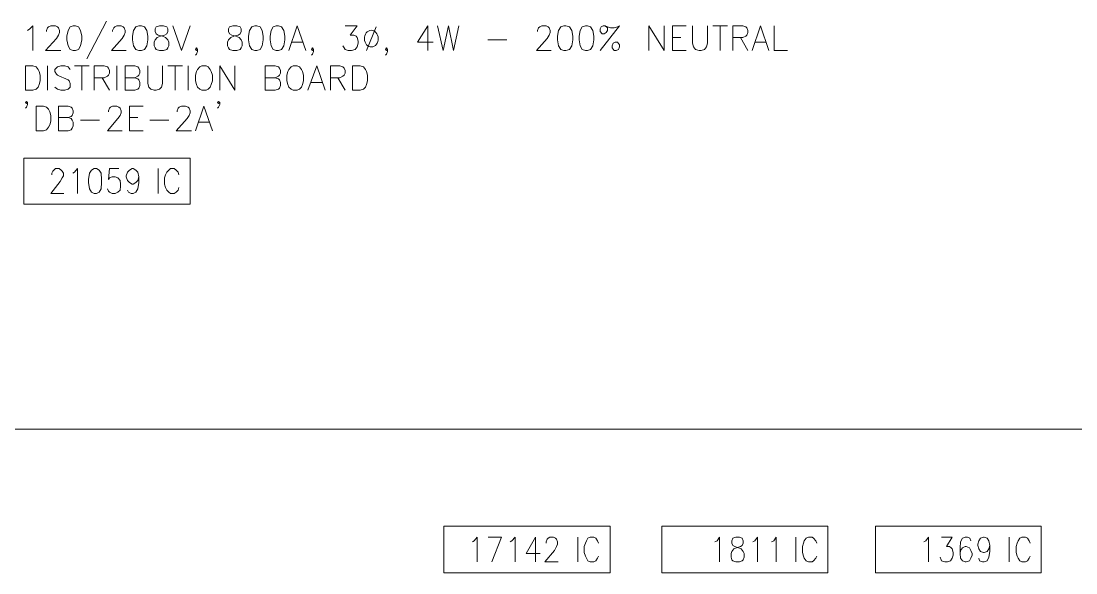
# Model space of a CAD drawing. Header units: inches. Extents: x 0.9 to 46, y 0.8 to 32.4.
# Drawn here: x 29.09 to 32.441, y 12.298 to 14.051 of the extents above; entities that cross this region are included whole.
import ezdxf

# ---------------------------------------------------------------- set-up
doc = ezdxf.new("R2010")
doc.units = ezdxf.units.IN
doc.header["$MEASUREMENT"] = 0
doc.layers.add('PDF_Geometry', color=7, linetype='Continuous')

msp = doc.modelspace()

# ---------------------------------------------------------------- linework, layer by layer
at = {"layer": 'PDF_Geometry', "lineweight": 9}
for points in [[(29.3611, 14.0514), (29.2995, 13.9314)], [(29.1111, 14.0214), (29.1178, 14.0264), (29.1278, 14.0364), (29.1278, 13.9581)], [(29.1711, 14.0181), (29.1711, 14.0214), (29.1744, 14.0297), (29.1778, 14.0331), (29.1845, 14.0364), (29.1995, 14.0364), (29.2061, 14.0331), (29.2095, 14.0297), (29.2128, 14.0214), (29.2128, 14.0147), (29.2095, 14.0064), (29.2028, 13.9964), (29.1678, 13.9581), (29.2161, 13.9581)], [(29.3811, 14.0181), (29.3811, 14.0214), (29.3845, 14.0297), (29.3878, 14.0331), (29.3945, 14.0364), (29.4078, 14.0364), (29.4145, 14.0331), (29.4178, 14.0297), (29.4211, 14.0214), (29.4211, 14.0147), (29.4178, 14.0064), (29.4111, 13.9964), (29.3778, 13.9581), (29.4245, 13.9581)], [(29.5728, 14.0364), (29.5995, 13.9581), (29.6278, 14.0364)], [(29.9411, 13.9581), (29.9678, 14.0364), (29.9945, 13.9581)], [(30.1194, 14.0364), (30.1578, 14.0364), (30.1361, 14.0064), (30.1478, 14.0064), (30.1545, 14.0031), (30.1578, 13.9997), (30.1611, 13.9881), (30.1611, 13.9814), (30.1578, 13.9698), (30.1511, 13.9614), (30.1394, 13.9581), (30.1295, 13.9581), (30.1194, 13.9614), (30.1161, 13.9664), (30.1128, 13.9731)], [(30.2178, 14.0331), (30.1878, 13.9581)], [(30.3828, 13.9581), (30.3828, 14.0364), (30.3494, 13.9847), (30.3994, 13.9847)], [(30.4128, 14.0364), (30.4311, 13.9581), (30.4478, 14.0364), (30.4644, 13.9581), (30.4811, 14.0364)], [(30.7311, 14.0181), (30.7311, 14.0214), (30.7344, 14.0297), (30.7378, 14.0331), (30.7444, 14.0364), (30.7578, 14.0364), (30.7644, 14.0331), (30.7678, 14.0297), (30.7711, 14.0214), (30.7711, 14.0147), (30.7678, 14.0064), (30.7611, 13.9964), (30.7278, 13.9581), (30.7744, 13.9581)], [(30.9461, 14.0364), (30.9528, 14.0297), (30.9528, 14.0214), (30.9494, 14.0147), (30.9428, 14.0114), (30.9361, 14.0114), (30.9295, 14.0181), (30.9295, 14.0264), (30.9328, 14.0331), (30.9394, 14.0364), (30.9461, 14.0364), (30.9528, 14.0331), (30.9628, 14.0297), (30.9744, 14.0297), (30.9844, 14.0331), (30.9911, 14.0364), (30.9295, 13.9581)], [(31.0844, 13.9581), (31.0844, 14.0364), (31.1328, 13.9581), (31.1328, 14.0364)], [(31.2028, 13.9581), (31.1594, 13.9581), (31.1594, 14.0364), (31.2028, 14.0364)], [(31.2228, 14.0364), (31.2228, 13.9814), (31.2261, 13.9698), (31.2328, 13.9614), (31.2444, 13.9581), (31.2511, 13.9581), (31.2611, 13.9614), (31.2677, 13.9698), (31.2711, 13.9814), (31.2711, 14.0364)], [(31.2878, 14.0364), (31.3344, 14.0364)], [(31.3111, 14.0364), (31.3111, 13.9581)], [(31.3511, 13.9581), (31.3511, 14.0364), (31.3828, 14.0364), (31.3928, 14.0331), (31.3961, 14.0297), (31.3994, 14.0214), (31.3994, 14.0147), (31.3961, 14.0064), (31.3928, 14.0031), (31.3828, 13.9997), (31.3511, 13.9997)], [(31.4128, 13.9581), (31.4394, 14.0364), (31.4661, 13.9581)], [(31.4828, 14.0364), (31.4828, 13.9581), (31.5244, 13.9581)], [(29.9511, 13.9847), (29.9845, 13.9847)], [(30.5728, 13.9914), (30.6328, 13.9914)], [(31.1594, 13.9997), (31.1861, 13.9997)], [(31.3761, 13.9997), (31.3994, 13.9581)], [(31.4227, 13.9847), (31.4561, 13.9847)], [(29.6511, 13.9614), (29.6478, 13.9581), (29.6444, 13.9614), (29.6478, 13.9664), (29.6511, 13.9614), (29.6511, 13.9548), (29.6478, 13.9464), (29.6444, 13.9431)], [(30.0194, 13.9614), (30.0161, 13.9581), (30.0128, 13.9614), (30.0161, 13.9664), (30.0194, 13.9614), (30.0194, 13.9548), (30.0161, 13.9464), (30.0128, 13.9431)], [(30.2545, 13.9614), (30.2511, 13.9581), (30.2478, 13.9614), (30.2511, 13.9664), (30.2545, 13.9614), (30.2545, 13.9548), (30.2511, 13.9464), (30.2478, 13.9431)], [(29.1744, 13.9097), (29.1744, 13.8314)], [(29.2461, 13.8981), (29.2395, 13.9064), (29.2295, 13.9097), (29.2161, 13.9097), (29.2061, 13.9064), (29.1978, 13.8981), (29.1978, 13.8914), (29.2028, 13.8831), (29.2061, 13.8797), (29.2128, 13.8764), (29.2328, 13.8681), (29.2395, 13.8648), (29.2428, 13.8614), (29.2461, 13.8531), (29.2461, 13.8414), (29.2395, 13.8348), (29.2295, 13.8314), (29.2161, 13.8314), (29.2061, 13.8348), (29.1978, 13.8414)], [(29.2595, 13.9097), (29.3061, 13.9097)], [(29.2828, 13.9097), (29.2828, 13.8314)], [(29.3228, 13.8314), (29.3228, 13.9097), (29.3545, 13.9097), (29.3645, 13.9064), (29.3678, 13.9014), (29.3711, 13.8947), (29.3711, 13.8864), (29.3678, 13.8797), (29.3645, 13.8764), (29.3545, 13.8714), (29.3228, 13.8714)], [(29.3945, 13.9097), (29.3945, 13.8314)], [(29.4511, 13.8714), (29.4611, 13.8681), (29.4645, 13.8648), (29.4678, 13.8564), (29.4678, 13.8464), (29.4645, 13.8381), (29.4611, 13.8348), (29.4511, 13.8314), (29.4211, 13.8314), (29.4211, 13.9097), (29.4511, 13.9097), (29.4611, 13.9064), (29.4645, 13.9014), (29.4678, 13.8947), (29.4678, 13.8864), (29.4645, 13.8797), (29.4611, 13.8764), (29.4511, 13.8714), (29.4211, 13.8714)], [(29.4928, 13.9097), (29.4928, 13.8531), (29.4961, 13.8414), (29.5028, 13.8348), (29.5128, 13.8314), (29.5194, 13.8314), (29.5295, 13.8348), (29.5361, 13.8414), (29.5395, 13.8531), (29.5395, 13.9097)], [(29.5561, 13.9097), (29.6028, 13.9097)], [(29.5795, 13.9097), (29.5795, 13.8314)], [(29.6211, 13.9097), (29.6211, 13.8314)], [(29.7211, 13.8314), (29.7211, 13.9097), (29.7695, 13.8314), (29.7695, 13.9097)], [(29.8978, 13.8714), (29.9078, 13.8681), (29.9111, 13.8648), (29.9144, 13.8564), (29.9144, 13.8464), (29.9111, 13.8381), (29.9078, 13.8348), (29.8978, 13.8314), (29.8661, 13.8314), (29.8661, 13.9097), (29.8978, 13.9097), (29.9078, 13.9064), (29.9111, 13.9014), (29.9144, 13.8947), (29.9144, 13.8864), (29.9111, 13.8797), (29.9078, 13.8764), (29.8978, 13.8714), (29.8661, 13.8714)], [(30.0011, 13.8314), (30.0295, 13.9097), (30.0561, 13.8314)], [(30.0728, 13.8314), (30.0728, 13.9097), (30.1028, 13.9097), (30.1128, 13.9064), (30.1161, 13.9014), (30.1194, 13.8947), (30.1194, 13.8864), (30.1161, 13.8797), (30.1128, 13.8764), (30.1028, 13.8714), (30.0728, 13.8714)], [(29.3478, 13.8714), (29.3711, 13.8314)], [(30.0111, 13.8564), (30.0461, 13.8564)], [(30.0961, 13.8714), (30.1194, 13.8314)], [(29.1111, 13.7931), (29.1078, 13.7897), (29.1045, 13.7931), (29.1078, 13.7964), (29.1111, 13.7931), (29.1111, 13.7864), (29.1078, 13.7781), (29.1045, 13.7747)], [(29.2395, 13.7448), (29.2495, 13.7414), (29.2528, 13.7364), (29.2561, 13.7298), (29.2561, 13.7181), (29.2528, 13.7114), (29.2495, 13.7064), (29.2395, 13.7031), (29.2095, 13.7031), (29.2095, 13.7814), (29.2395, 13.7814), (29.2495, 13.7781), (29.2528, 13.7747), (29.2561, 13.7664), (29.2561, 13.7597), (29.2528, 13.7514), (29.2495, 13.7481), (29.2395, 13.7448), (29.2095, 13.7448)], [(29.3678, 13.7631), (29.3678, 13.7664), (29.3711, 13.7747), (29.3745, 13.7781), (29.3811, 13.7814), (29.3945, 13.7814), (29.4011, 13.7781), (29.4045, 13.7747), (29.4078, 13.7664), (29.4078, 13.7597), (29.4045, 13.7514), (29.3978, 13.7414), (29.3645, 13.7031), (29.4111, 13.7031)], [(29.4778, 13.7031), (29.4344, 13.7031), (29.4344, 13.7814), (29.4778, 13.7814)], [(29.5861, 13.7631), (29.5861, 13.7664), (29.5895, 13.7747), (29.5928, 13.7781), (29.5995, 13.7814), (29.6128, 13.7814), (29.6211, 13.7781), (29.6244, 13.7747), (29.6278, 13.7664), (29.6278, 13.7597), (29.6244, 13.7514), (29.6178, 13.7414), (29.5828, 13.7031), (29.6311, 13.7031)], [(29.6444, 13.7031), (29.6711, 13.7814), (29.6978, 13.7031)], [(29.7211, 13.7931), (29.7178, 13.7897), (29.7145, 13.7931), (29.7178, 13.7964), (29.7211, 13.7931), (29.7211, 13.7864), (29.7178, 13.7781), (29.7145, 13.7747)], [(29.4344, 13.7448), (29.4611, 13.7448)], [(29.2795, 13.7364), (29.3395, 13.7364)], [(29.4995, 13.7364), (29.5595, 13.7364)], [(29.6545, 13.7298), (29.6878, 13.7298)], [(29.1878, 13.5631), (29.1878, 13.5681), (29.1911, 13.5748), (29.1945, 13.5781), (29.1995, 13.5831), (29.2111, 13.5831), (29.2178, 13.5781), (29.2211, 13.5748), (29.2245, 13.5681), (29.2245, 13.5598), (29.2211, 13.5531), (29.2145, 13.5414), (29.1845, 13.5031), (29.2261, 13.5031)], [(29.2545, 13.5681), (29.2595, 13.5714), (29.2695, 13.5831), (29.2695, 13.5031)], [(29.4011, 13.5831), (29.3711, 13.5831), (29.3678, 13.5481), (29.3711, 13.5531), (29.3794, 13.5564), (29.3895, 13.5564), (29.3978, 13.5531), (29.4045, 13.5448), (29.4061, 13.5331), (29.4061, 13.5264), (29.4045, 13.5147), (29.3978, 13.5081), (29.3895, 13.5031), (29.3794, 13.5031), (29.3711, 13.5081), (29.3678, 13.5114), (29.3645, 13.5181)], [(29.4645, 13.5564), (29.4611, 13.5448), (29.4545, 13.5381), (29.4461, 13.5331), (29.4428, 13.5331), (29.4344, 13.5381), (29.4278, 13.5448), (29.4245, 13.5564), (29.4245, 13.5598), (29.4278, 13.5714), (29.4344, 13.5781), (29.4428, 13.5831), (29.4461, 13.5831), (29.4545, 13.5781), (29.4611, 13.5714), (29.4645, 13.5564), (29.4645, 13.5381), (29.4611, 13.5181), (29.4545, 13.5081), (29.4461, 13.5031), (29.4395, 13.5031), (29.4311, 13.5081), (29.4278, 13.5147)], [(29.5261, 13.5831), (29.5261, 13.5031)], [(29.5911, 13.5631), (29.5895, 13.5714), (29.5828, 13.5781), (29.5761, 13.5831), (29.5645, 13.5831), (29.5595, 13.5781), (29.5528, 13.5714), (29.5495, 13.5631), (29.5461, 13.5531), (29.5461, 13.5331), (29.5495, 13.5231), (29.5528, 13.5147), (29.5595, 13.5081), (29.5645, 13.5031), (29.5761, 13.5031), (29.5828, 13.5081), (29.5895, 13.5147), (29.5911, 13.5231)], [(30.5244, 12.3965), (30.5295, 12.3998), (30.5394, 12.4114), (30.5394, 12.3331)], [(30.5861, 12.3331), (30.6161, 12.4114), (30.5744, 12.4114)], [(30.6444, 12.3965), (30.6494, 12.3998), (30.6594, 12.4114), (30.6594, 12.3331)], [(30.7244, 12.3331), (30.7244, 12.4114), (30.6944, 12.3598), (30.7394, 12.3598)], [(30.7578, 12.3931), (30.7578, 12.3965), (30.7611, 12.4048), (30.7644, 12.4081), (30.7694, 12.4114), (30.7811, 12.4114), (30.7878, 12.4081), (30.7911, 12.4048), (30.7944, 12.3965), (30.7944, 12.3898), (30.7911, 12.3815), (30.7844, 12.3698), (30.7545, 12.3331), (30.7961, 12.3331)], [(30.8594, 12.4114), (30.8594, 12.3331)], [(30.9244, 12.3931), (30.9211, 12.3998), (30.9161, 12.4081), (30.9094, 12.4114), (30.8978, 12.4114), (30.8911, 12.4081), (30.8861, 12.3998), (30.8828, 12.3931), (30.8794, 12.3815), (30.8794, 12.3631), (30.8828, 12.3514), (30.8861, 12.3448), (30.8911, 12.3364), (30.8978, 12.3331), (30.9094, 12.3331), (30.9161, 12.3364), (30.9211, 12.3448), (30.9244, 12.3514)], [(31.2944, 12.3965), (31.3011, 12.3998), (31.3094, 12.4114), (31.3094, 12.3331)], [(31.4144, 12.3965), (31.4211, 12.3998), (31.4294, 12.4114), (31.4294, 12.3331)], [(31.4744, 12.3965), (31.4811, 12.3998), (31.4894, 12.4114), (31.4894, 12.3331)], [(31.5511, 12.4114), (31.5511, 12.3331)], [(31.6178, 12.3931), (31.6144, 12.3998), (31.6078, 12.4081), (31.6028, 12.4114), (31.5911, 12.4114), (31.5844, 12.4081), (31.5777, 12.3998), (31.5761, 12.3931), (31.5727, 12.3815), (31.5727, 12.3631), (31.5761, 12.3514), (31.5777, 12.3448), (31.5844, 12.3364), (31.5911, 12.3331), (31.6028, 12.3331), (31.6078, 12.3364), (31.6144, 12.3448), (31.6178, 12.3514)], [(31.9577, 12.3965), (31.9644, 12.3998), (31.9727, 12.4114), (31.9727, 12.3331)], [(32.0145, 12.4114), (32.0477, 12.4114), (32.0295, 12.3815), (32.0394, 12.3815), (32.0445, 12.3781), (32.0477, 12.3748), (32.0512, 12.3631), (32.0512, 12.3548), (32.0477, 12.3448), (32.0429, 12.3364), (32.0327, 12.3331), (32.0244, 12.3331), (32.0145, 12.3364), (32.0129, 12.3398), (32.0094, 12.3481)], [(32.1077, 12.3998), (32.1045, 12.4081), (32.0962, 12.4114), (32.0895, 12.4114), (32.0812, 12.4081), (32.0745, 12.3965), (32.0729, 12.3781), (32.0729, 12.3598), (32.0745, 12.3448), (32.0812, 12.3364), (32.0895, 12.3331), (32.0927, 12.3331), (32.1029, 12.3364), (32.1077, 12.3448), (32.1112, 12.3548), (32.1112, 12.3598), (32.1077, 12.3698), (32.1029, 12.3781), (32.0927, 12.3815), (32.0895, 12.3815), (32.0812, 12.3781), (32.0745, 12.3698), (32.0729, 12.3598)], [(32.1676, 12.3848), (32.1645, 12.3748), (32.1594, 12.3664), (32.1495, 12.3631), (32.1479, 12.3631), (32.1377, 12.3664), (32.1329, 12.3748), (32.1294, 12.3848), (32.1294, 12.3898), (32.1329, 12.3998), (32.1377, 12.4081), (32.1479, 12.4114), (32.1495, 12.4114), (32.1594, 12.4081), (32.1645, 12.3998), (32.1676, 12.3848), (32.1676, 12.3664), (32.1645, 12.3481), (32.1594, 12.3364), (32.1495, 12.3331), (32.1444, 12.3331), (32.1345, 12.3364), (32.1329, 12.3448)], [(32.2295, 12.4114), (32.2295, 12.3331)], [(32.2962, 12.3931), (32.2927, 12.3998), (32.2876, 12.4081), (32.2812, 12.4114), (32.2694, 12.4114), (32.2627, 12.4081), (32.2576, 12.3998), (32.2544, 12.3931), (32.2512, 12.3815), (32.2512, 12.3631), (32.2544, 12.3514), (32.2576, 12.3448), (32.2627, 12.3364), (32.2694, 12.3331), (32.2812, 12.3331), (32.2876, 12.3364), (32.2927, 12.3448), (32.2962, 12.3514)]]:
    msp.add_lwpolyline(points, dxfattribs=at)
for points in [[(29.2561, 14.0364), (29.2461, 14.0331), (29.2395, 14.0214), (29.2361, 14.0031), (29.2361, 13.9914), (29.2395, 13.9731), (29.2461, 13.9614), (29.2561, 13.9581), (29.2628, 13.9581), (29.2728, 13.9614), (29.2795, 13.9731), (29.2828, 13.9914), (29.2828, 14.0031), (29.2795, 14.0214), (29.2728, 14.0331), (29.2628, 14.0364)], [(29.4645, 14.0364), (29.4545, 14.0331), (29.4478, 14.0214), (29.4445, 14.0031), (29.4445, 13.9914), (29.4478, 13.9731), (29.4545, 13.9614), (29.4645, 13.9581), (29.4728, 13.9581), (29.4828, 13.9614), (29.4895, 13.9731), (29.4928, 13.9914), (29.4928, 14.0031), (29.4895, 14.0214), (29.4828, 14.0331), (29.4728, 14.0364)], [(29.5295, 14.0364), (29.5194, 14.0331), (29.5161, 14.0264), (29.5161, 14.0181), (29.5194, 14.0114), (29.5261, 14.0064), (29.5395, 14.0031), (29.5495, 13.9997), (29.5561, 13.9914), (29.5595, 13.9847), (29.5595, 13.9731), (29.5561, 13.9664), (29.5528, 13.9614), (29.5428, 13.9581), (29.5295, 13.9581), (29.5194, 13.9614), (29.5161, 13.9664), (29.5128, 13.9731), (29.5128, 13.9847), (29.5161, 13.9914), (29.5228, 13.9997), (29.5328, 14.0031), (29.5461, 14.0064), (29.5528, 14.0114), (29.5561, 14.0181), (29.5561, 14.0264), (29.5528, 14.0331), (29.5428, 14.0364)], [(29.7628, 14.0364), (29.7528, 14.0331), (29.7495, 14.0264), (29.7495, 14.0181), (29.7528, 14.0114), (29.7595, 14.0064), (29.7728, 14.0031), (29.7828, 13.9997), (29.7895, 13.9914), (29.7928, 13.9847), (29.7928, 13.9731), (29.7895, 13.9664), (29.7861, 13.9614), (29.7761, 13.9581), (29.7628, 13.9581), (29.7528, 13.9614), (29.7495, 13.9664), (29.7461, 13.9731), (29.7461, 13.9847), (29.7495, 13.9914), (29.7561, 13.9997), (29.7661, 14.0031), (29.7794, 14.0064), (29.7861, 14.0114), (29.7895, 14.0181), (29.7895, 14.0264), (29.7861, 14.0331), (29.7761, 14.0364)], [(29.8328, 14.0364), (29.8228, 14.0331), (29.8161, 14.0214), (29.8128, 14.0031), (29.8128, 13.9914), (29.8161, 13.9731), (29.8228, 13.9614), (29.8328, 13.9581), (29.8395, 13.9581), (29.8494, 13.9614), (29.8561, 13.9731), (29.8595, 13.9914), (29.8595, 14.0031), (29.8561, 14.0214), (29.8494, 14.0331), (29.8395, 14.0364)], [(29.9011, 14.0364), (29.8911, 14.0331), (29.8844, 14.0214), (29.8811, 14.0031), (29.8811, 13.9914), (29.8844, 13.9731), (29.8911, 13.9614), (29.9011, 13.9581), (29.9078, 13.9581), (29.9178, 13.9614), (29.9245, 13.9731), (29.9278, 13.9914), (29.9278, 14.0031), (29.9245, 14.0214), (29.9178, 14.0331), (29.9078, 14.0364)], [(30.8144, 14.0364), (30.8044, 14.0331), (30.7978, 14.0214), (30.7944, 14.0031), (30.7944, 13.9914), (30.7978, 13.9731), (30.8044, 13.9614), (30.8144, 13.9581), (30.8211, 13.9581), (30.8328, 13.9614), (30.8394, 13.9731), (30.8428, 13.9914), (30.8428, 14.0031), (30.8394, 14.0214), (30.8328, 14.0331), (30.8211, 14.0364)], [(30.8828, 14.0364), (30.8728, 14.0331), (30.8661, 14.0214), (30.8628, 14.0031), (30.8628, 13.9914), (30.8661, 13.9731), (30.8728, 13.9614), (30.8828, 13.9581), (30.8894, 13.9581), (30.8994, 13.9614), (30.9061, 13.9731), (30.9094, 13.9914), (30.9094, 14.0031), (30.9061, 14.0214), (30.8994, 14.0331), (30.8894, 14.0364)], [(30.9778, 13.9847), (30.9711, 13.9814), (30.9678, 13.9731), (30.9678, 13.9664), (30.9744, 13.9581), (30.9811, 13.9581), (30.9878, 13.9614), (30.9911, 13.9698), (30.9911, 13.9764), (30.9844, 13.9847)], [(29.1045, 13.8314), (29.1045, 13.9097), (29.1278, 13.9097), (29.1378, 13.9064), (29.1445, 13.8981), (29.1478, 13.8914), (29.1511, 13.8797), (29.1511, 13.8614), (29.1478, 13.8498), (29.1445, 13.8414), (29.1378, 13.8348), (29.1278, 13.8314)], [(29.6645, 13.9097), (29.6578, 13.9064), (29.6511, 13.8981), (29.6478, 13.8914), (29.6444, 13.8797), (29.6444, 13.8614), (29.6478, 13.8498), (29.6511, 13.8414), (29.6578, 13.8348), (29.6645, 13.8314), (29.6778, 13.8314), (29.6845, 13.8348), (29.6911, 13.8414), (29.6944, 13.8498), (29.6978, 13.8614), (29.6978, 13.8797), (29.6944, 13.8914), (29.6911, 13.8981), (29.6845, 13.9064), (29.6778, 13.9097)], [(29.9544, 13.9097), (29.9478, 13.9064), (29.9411, 13.8981), (29.9378, 13.8914), (29.9344, 13.8797), (29.9344, 13.8614), (29.9378, 13.8498), (29.9411, 13.8414), (29.9478, 13.8348), (29.9544, 13.8314), (29.9678, 13.8314), (29.9745, 13.8348), (29.9811, 13.8414), (29.9845, 13.8498), (29.9878, 13.8614), (29.9878, 13.8797), (29.9845, 13.8914), (29.9811, 13.8981), (29.9745, 13.9064), (29.9678, 13.9097)], [(30.1428, 13.8314), (30.1428, 13.9097), (30.1678, 13.9097), (30.1778, 13.9064), (30.1845, 13.8981), (30.1878, 13.8914), (30.1911, 13.8797), (30.1911, 13.8614), (30.1878, 13.8498), (30.1845, 13.8414), (30.1778, 13.8348), (30.1678, 13.8314)], [(29.1378, 13.7031), (29.1378, 13.7814), (29.1611, 13.7814), (29.1711, 13.7781), (29.1778, 13.7714), (29.1811, 13.7631), (29.1845, 13.7514), (29.1845, 13.7331), (29.1811, 13.7214), (29.1778, 13.7148), (29.1711, 13.7064), (29.1611, 13.7031)], [(29.0995, 13.6164), (29.6278, 13.6164), (29.6278, 13.4698), (29.0995, 13.4698)], [(29.3228, 13.5831), (29.3144, 13.5781), (29.3078, 13.5681), (29.3045, 13.5481), (29.3045, 13.5381), (29.3078, 13.5181), (29.3144, 13.5081), (29.3228, 13.5031), (29.3295, 13.5031), (29.3378, 13.5081), (29.3445, 13.5181), (29.3461, 13.5381), (29.3461, 13.5481), (29.3445, 13.5681), (29.3378, 13.5781), (29.3295, 13.5831)], [(30.4328, 12.4464), (30.9611, 12.4464), (30.9611, 12.2981), (30.4328, 12.2981)], [(31.1261, 12.4464), (31.6528, 12.4464), (31.6528, 12.2981), (31.1261, 12.2981)], [(31.8044, 12.4464), (32.331, 12.4464), (32.331, 12.2981), (31.8044, 12.2981)], [(31.3611, 12.4114), (31.3511, 12.4081), (31.3478, 12.3998), (31.3478, 12.3931), (31.3511, 12.3848), (31.3578, 12.3815), (31.3694, 12.3781), (31.3778, 12.3748), (31.3844, 12.3664), (31.3877, 12.3598), (31.3877, 12.3481), (31.3844, 12.3398), (31.3811, 12.3364), (31.3728, 12.3331), (31.3611, 12.3331), (31.3511, 12.3364), (31.3478, 12.3398), (31.3461, 12.3481), (31.3461, 12.3598), (31.3478, 12.3664), (31.3544, 12.3748), (31.3628, 12.3781), (31.3761, 12.3815), (31.3811, 12.3848), (31.3844, 12.3931), (31.3844, 12.3998), (31.3811, 12.4081), (31.3728, 12.4114)]]:
    msp.add_lwpolyline(points, close=True, dxfattribs=at)
at = {"layer": 'PDF_Geometry', "color": 8, "lineweight": 20, "true_color": 0x808080}
msp.add_lwpolyline([(41.7374, 12.7548), (2.7, 12.7548)], dxfattribs=at)
at = {"layer": 'PDF_Geometry', "lineweight": 9}
msp.add_ellipse((30.2028, 13.9956), major_axis=(-0.0001, 0.0265), ratio=0.826582, start_param=0.226468, end_param=6.509653, dxfattribs=at)

doc.saveas('drawing.dxf')
